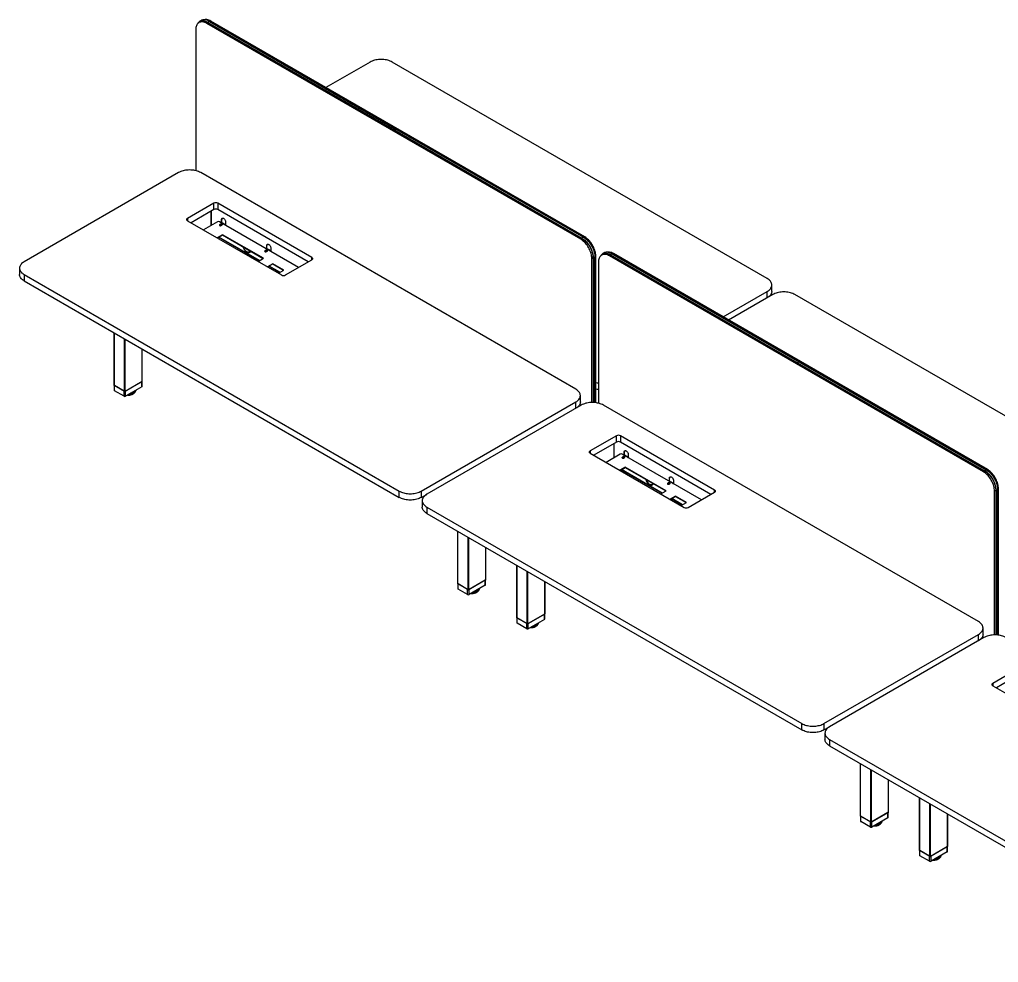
# Model space of a CAD drawing. Header units: millimetres. Extents: x -429 to 14753, y -632 to 5751.
# Drawn here: x 8471 to 11608, y 425 to 3446 of the extents above; entities that cross this region are included whole.
import ezdxf

# ---------------------------------------------------------------- set-up
doc = ezdxf.new("R2010")
doc.units = ezdxf.units.MM
doc.header["$LTSCALE"] = 100

msp = doc.modelspace()

# ---------------------------------------------------------------- linework, layer by layer
at = {"color": 7, "linetype": 'Continuous', "lineweight": -3}
for p, q in [((9050.79, 3439.01), (9045.84, 3436.15)), ((9070.84, 3433.68), (9074.81, 3435.97)), ((10269.39, 2741.77), (9070.84, 3433.68)), ((9074.38, 3436.54), (9673.65, 3090.58)), ((9074.38, 3436.54), (9074.38, 3436.29)), ((9074.38, 3436.29), (9673.65, 3090.34)), ((9074.42, 3436.2), (9673.69, 3090.25)), ((9074.54, 3436.98), (9673.82, 3091.03)), ((9079.87, 3440.05), (9679.14, 3094.1)), ((9679.2, 3094.08), (9079.93, 3440.03)), ((9080.89, 3439.48), (9083.57, 3441.03)), ((10282.12, 2749.12), (9083.57, 3441.03)), ((9035.49, 3413.26), (9035.49, 2961.57)), ((9594.45, 3309.71), (9452.75, 3227.91)), ((10867.25, 2615.77), (9665.16, 3309.71)), ((9673.65, 3090.58), (10272.92, 2744.63)), ((9673.65, 3090.58), (9673.65, 3090.34)), ((9673.65, 3090.34), (10272.92, 2744.39)), ((9673.69, 3090.25), (10272.96, 2744.29)), ((9673.82, 3091.03), (10273.09, 2745.07)), ((9679.14, 3094.1), (10278.41, 2748.15)), ((10278.48, 2748.13), (9679.2, 3094.08)), ((8980.69, 2955.39), (8485.71, 2669.65)), ((10253.48, 2261.45), (9051.4, 2955.39)), ((9093.47, 2857.22), (9009.32, 2808.64)), ((9093.47, 2836.81), (9093.47, 2857.22)), ((9407.42, 2683.32), (9106.2, 2857.22)), ((9106.2, 2857.22), (9106.2, 2836.81)), ((9093.47, 2836.81), (9020.64, 2794.76)), ((9084.49, 2831.62), (9084.49, 2785.98)), ((9084.77, 2831.78), (9084.77, 2786.14)), ((9396.11, 2669.44), (9106.2, 2836.81)), ((9009.32, 2808.64), (9009.32, 2801.3)), ((9009.32, 2801.3), (9310.55, 2627.4)), ((9105.14, 2797.9), (9060.17, 2771.94)), ((9365.41, 2651.72), (9112.21, 2797.9)), ((9118.15, 2795.2), (9117.51, 2794.83)), ((9118.15, 2795.2), (9119.91, 2794.18)), ((9118.92, 2805.37), (9118.36, 2805.04)), ((9118.36, 2795.3), (9118.36, 2805.04)), ((9118.92, 2795.29), (9118.92, 2805.37)), ((9120.71, 2794.26), (9118.95, 2795.28)), ((9121.33, 2793.36), (9119.91, 2794.18)), ((9121.33, 2793.36), (9123.45, 2792.14)), ((9124.25, 2792.22), (9122.13, 2793.44)), ((9124.86, 2791.32), (9123.45, 2792.14)), ((9131.09, 2797.69), (9131.09, 2787.08)), ((9114.68, 2789.94), (9112.56, 2788.71)), ((9112.56, 2787.89), (9114.68, 2789.12)), ((9112.56, 2787.89), (9112.56, 2788.71)), ((9114.68, 2789.12), (9114.68, 2789.94)), ((9117.51, 2785.85), (9119.63, 2787.08)), ((9124.86, 2791.32), (9126.99, 2790.1)), ((9127.79, 2790.18), (9125.66, 2791.4)), ((9128.4, 2789.28), (9126.99, 2790.1)), ((9128.4, 2789.28), (9130.17, 2788.26)), ((9130.97, 2788.34), (9129.2, 2789.36)), ((9129.53, 2787.89), (9130.17, 2788.26)), ((9130.1, 2787.57), (9130.17, 2787.61)), ((9130.17, 2787.61), (9130.17, 2788.26)), ((9130.17, 2787.61), (9130.73, 2787.28)), ((9130.73, 2787.28), (9131.09, 2787.49)), ((9131.09, 2787.08), (9130.73, 2787.28)), ((9121.73, 2756.48), (9104.34, 2746.44)), ((9105.05, 2746.03), (9121.73, 2755.66)), ((9238.82, 2673.04), (9108.71, 2748.15)), ((9239.95, 2673.69), (9109.84, 2748.8)), ((9252.54, 2680.96), (9121.73, 2756.48)), ((9121.73, 2755.66), (9121.73, 2756.48)), ((9121.73, 2755.66), (9251.83, 2680.55)), ((10269.39, 2741.77), (10273.41, 2744.1)), ((10272.92, 2744.63), (10272.92, 2744.39)), ((10272.92, 2744.63), (10273.31, 2744.41)), ((10279.41, 2747.56), (10282.12, 2749.12)), ((9198.26, 2701.37), (9198.26, 2702.19)), ((9199.68, 2701.37), (9199.68, 2700.55)), ((9199.68, 2700.55), (9200.24, 2700.88)), ((9200.24, 2701.1), (9200.24, 2700.88)), ((9207.61, 2700.67), (9208.61, 2700.1)), ((9207.97, 2700.86), (9208.53, 2701.19)), ((9259.64, 2706.25), (9257.52, 2705.03)), ((9257.52, 2704.21), (9259.64, 2705.44)), ((9257.52, 2704.21), (9257.52, 2705.03)), ((9259.64, 2705.44), (9259.64, 2706.25)), ((9263.1, 2711.52), (9262.47, 2711.15)), ((9262.47, 2702.17), (9264.59, 2703.4)), ((9263.1, 2711.52), (9264.87, 2710.5)), ((9263.88, 2721.69), (9263.32, 2721.36)), ((9263.32, 2711.62), (9263.32, 2721.36)), ((9263.88, 2711.61), (9263.88, 2721.69)), ((9265.67, 2710.58), (9263.9, 2711.6)), ((9266.29, 2709.68), (9264.87, 2710.5)), ((9266.29, 2709.68), (9268.41, 2708.46)), ((9269.21, 2708.54), (9267.09, 2709.76)), ((9269.82, 2707.64), (9268.41, 2708.46)), ((9269.82, 2707.64), (9271.94, 2706.42)), ((9272.74, 2706.5), (9270.62, 2707.72)), ((9273.36, 2705.6), (9271.94, 2706.42)), ((9273.36, 2705.6), (9275.12, 2704.58)), ((9275.92, 2704.66), (9274.16, 2705.68)), ((9274.49, 2704.21), (9275.12, 2704.58)), ((9275.05, 2703.89), (9275.12, 2703.93)), ((9275.12, 2703.93), (9275.12, 2704.58)), ((9275.12, 2703.93), (9275.69, 2703.6)), ((9275.69, 2703.6), (9276.04, 2703.8)), ((9276.04, 2703.4), (9275.69, 2703.6)), ((9276.04, 2714.01), (9276.04, 2703.4)), ((9235.16, 2670.93), (9252.54, 2680.96)), ((9323.28, 2627.4), (9407.42, 2675.98)), ((9407.42, 2675.98), (9407.42, 2683.32)), ((10304.74, 2680.54), (10308.77, 2682.86)), ((10304.74, 2218.86), (10304.74, 2680.54)), ((10308.71, 2682.37), (10308.71, 2218.85)), ((10308.99, 2682.17), (10308.77, 2682.29)), ((10308.77, 2682.29), (10308.77, 2218.84)), ((10308.97, 2683.21), (10308.99, 2682.17)), ((10308.99, 2682.17), (10308.99, 2218.84)), ((10309.45, 2682.09), (10309.45, 2218.82)), ((10314.76, 2686.32), (10317.47, 2687.88)), ((10314.78, 2685.17), (10314.78, 2218.48)), ((10314.79, 2218.48), (10314.79, 2685.23)), ((10317.47, 2218.17), (10317.47, 2687.88)), ((10325.96, 2668.29), (10325.96, 2216.6)), ((10341.26, 2694.04), (10336.31, 2691.18)), ((10361.31, 2688.71), (10365.28, 2691)), ((11559.86, 1996.8), (10361.31, 2688.71)), ((10364.85, 2691.56), (10964.12, 2345.61)), ((10364.85, 2691.56), (10364.85, 2691.32)), ((10364.85, 2691.32), (10964.12, 2345.37)), ((10364.89, 2691.23), (10964.16, 2345.28)), ((10365.01, 2692.01), (10964.29, 2346.05)), ((10370.34, 2695.08), (10969.61, 2349.13)), ((10969.67, 2349.11), (10370.4, 2695.06)), ((10371.36, 2694.51), (10374.04, 2696.05)), ((11572.59, 2004.15), (10374.04, 2696.05)), ((8471.07, 2649.24), (8471.07, 2628.83)), ((9282.59, 2663.61), (9265.21, 2653.58)), ((9265.91, 2653.17), (9282.59, 2662.8)), ((9304.22, 2635.28), (9269.57, 2655.28)), ((9305.35, 2635.93), (9270.71, 2655.93)), ((9317.95, 2643.2), (9282.59, 2663.61)), ((9282.59, 2662.8), (9282.59, 2663.61)), ((9282.59, 2662.8), (9317.24, 2642.79)), ((9300.56, 2633.17), (9317.95, 2643.2)), ((8485.71, 2628.83), (9687.79, 1934.88)), ((8485.71, 2628.83), (8485.71, 2608.42)), ((8485.71, 2608.42), (9687.79, 1914.47)), ((10725.54, 2493.14), (10867.25, 2574.95)), ((10867.25, 2554.54), (10867.25, 2574.95)), ((10881.89, 2574.94), (10881.89, 2595.36)), ((10884.92, 2564.74), (10743.22, 2482.93)), ((12157.72, 1870.79), (10955.63, 2564.74)), ((8773.77, 2442.12), (8773.77, 2274.23)), ((8774.21, 2273.61), (8774.21, 2441.87)), ((8807.44, 2254.43), (8807.44, 2422.68)), ((8809.57, 2254.43), (8809.57, 2421.46)), ((8864.01, 2285.86), (8864.01, 2390.03)), ((8864.45, 2286.47), (8864.45, 2389.77)), ((10964.12, 2345.61), (11563.39, 1999.66)), ((10964.12, 2345.61), (10964.12, 2345.37)), ((10964.12, 2345.37), (11563.39, 1999.41)), ((10964.16, 2345.28), (11563.43, 1999.32)), ((10964.29, 2346.05), (11563.56, 2000.1)), ((10969.61, 2349.13), (11568.88, 2003.17)), ((11568.95, 2003.15), (10969.67, 2349.11)), ((8807.44, 2254.43), (8774.21, 2273.61)), ((8774.6, 2273.39), (8774.6, 2257.89)), ((8806.03, 2255.24), (8775.62, 2272.8)), ((8775.62, 2256.47), (8775.62, 2272.8)), ((8864.01, 2285.86), (8809.57, 2254.43)), ((8862.6, 2285.04), (8810.98, 2255.24)), ((8862.6, 2268.71), (8810.98, 2238.91)), ((8862.6, 2268.71), (8862.6, 2285.04)), ((8863.62, 2270.14), (8863.62, 2285.63)), ((8806.03, 2238.91), (8775.62, 2256.47)), ((8806.03, 2238.91), (8806.03, 2255.24)), ((8810.98, 2238.91), (8810.98, 2255.24)), ((10268.12, 2220.62), (10268.12, 2241.04)), ((9758.5, 1934.88), (10253.48, 2220.62)), ((10271.16, 2210.42), (9776.18, 1924.68)), ((10253.48, 2200.21), (10253.48, 2220.62)), ((11543.95, 1516.47), (10341.87, 2210.42)), ((10383.94, 2112.25), (10299.79, 2063.67)), ((10383.94, 2091.83), (10383.94, 2112.25)), ((10697.89, 1938.35), (10396.67, 2112.25)), ((10396.67, 2112.25), (10396.67, 2091.83)), ((10383.94, 2091.83), (10311.11, 2049.79)), ((10374.96, 2086.65), (10374.96, 2041)), ((10375.24, 2086.81), (10375.24, 2041.17)), ((10686.58, 1924.47), (10396.67, 2091.83)), ((10299.79, 2063.67), (10299.79, 2056.32)), ((10299.79, 2056.32), (10601.02, 1882.43)), ((10395.61, 2052.92), (10350.64, 2026.97)), ((10655.88, 1906.75), (10402.68, 2052.92)), ((10405.15, 2044.96), (10403.03, 2043.74)), ((10403.03, 2042.92), (10405.15, 2044.15)), ((10403.03, 2042.92), (10403.03, 2043.74)), ((10405.15, 2044.15), (10405.15, 2044.96)), ((10408.62, 2050.23), (10407.98, 2049.86)), ((10407.98, 2040.88), (10410.1, 2042.11)), ((10408.62, 2050.23), (10410.38, 2049.21)), ((10409.39, 2060.4), (10408.83, 2060.07)), ((10408.83, 2050.33), (10408.83, 2060.07)), ((10409.39, 2050.32), (10409.39, 2060.4)), ((10411.18, 2049.29), (10409.42, 2050.31)), ((10411.8, 2048.39), (10410.38, 2049.21)), ((10411.8, 2048.39), (10413.92, 2047.17)), ((10414.72, 2047.25), (10412.6, 2048.47)), ((10415.33, 2046.35), (10413.92, 2047.17)), ((10415.33, 2046.35), (10417.46, 2045.13)), ((10418.26, 2045.21), (10416.13, 2046.43)), ((10418.87, 2044.31), (10417.46, 2045.13)), ((10418.87, 2044.31), (10420.64, 2043.29)), ((10421.44, 2043.37), (10419.67, 2044.39)), ((10420, 2042.92), (10420.64, 2043.29)), ((10420.57, 2042.6), (10420.64, 2042.64)), ((10420.64, 2042.64), (10420.64, 2043.29)), ((10420.64, 2042.64), (10421.2, 2042.31)), ((10421.2, 2042.31), (10421.56, 2042.51)), ((10421.56, 2042.11), (10421.2, 2042.31)), ((10421.56, 2052.72), (10421.56, 2042.11)), ((10412.2, 2011.51), (10394.81, 2001.47)), ((10395.52, 2001.06), (10412.2, 2010.69)), ((10543.01, 1935.99), (10412.2, 2011.51)), ((10412.2, 2010.69), (10412.2, 2011.51)), ((10412.2, 2010.69), (10542.3, 1935.58)), ((10529.28, 1928.07), (10399.18, 2003.18)), ((10530.42, 1928.72), (10400.31, 2003.83)), ((10554.35, 1976.71), (10553.79, 1976.39)), ((10553.79, 1966.65), (10553.79, 1976.39)), ((10554.35, 1966.64), (10554.35, 1976.71)), ((11559.86, 1996.8), (11563.88, 1999.13)), ((11563.39, 1999.66), (11563.39, 1999.41)), ((11563.39, 1999.66), (11563.78, 1999.43)), ((11569.88, 2002.59), (11572.59, 2004.15)), ((10488.73, 1956.4), (10488.73, 1957.21)), ((10490.15, 1956.4), (10490.15, 1955.58)), ((10490.15, 1955.58), (10490.71, 1955.91)), ((10490.71, 1956.12), (10490.71, 1955.91)), ((10498.08, 1955.7), (10499.08, 1955.13)), ((10498.44, 1955.89), (10499, 1956.22)), ((10550.11, 1961.28), (10547.99, 1960.06)), ((10547.99, 1959.24), (10550.11, 1960.47)), ((10547.99, 1959.24), (10547.99, 1960.06)), ((10550.11, 1960.47), (10550.11, 1961.28)), ((10553.57, 1966.55), (10552.94, 1966.18)), ((10552.94, 1957.2), (10555.06, 1958.42)), ((10553.57, 1966.55), (10555.34, 1965.53)), ((10556.14, 1965.61), (10554.37, 1966.63)), ((10556.76, 1964.71), (10555.34, 1965.53)), ((10556.76, 1964.71), (10558.88, 1963.49)), ((10559.68, 1963.57), (10557.56, 1964.79)), ((10560.29, 1962.67), (10558.88, 1963.49)), ((10560.29, 1962.67), (10562.41, 1961.44)), ((10563.21, 1961.52), (10561.09, 1962.75)), ((10563.83, 1960.63), (10562.41, 1961.44)), ((10563.83, 1960.63), (10565.59, 1959.61)), ((10566.39, 1959.69), (10564.63, 1960.71)), ((10564.96, 1959.24), (10565.59, 1959.61)), ((10565.52, 1958.91), (10565.59, 1958.95)), ((10565.59, 1958.95), (10565.59, 1959.61)), ((10565.59, 1958.95), (10566.16, 1958.63)), ((10566.16, 1958.63), (10566.51, 1958.83)), ((10566.51, 1958.42), (10566.16, 1958.63)), ((10566.51, 1969.04), (10566.51, 1958.42)), ((9687.79, 1914.47), (9687.79, 1934.88)), ((9758.5, 1934.88), (9758.5, 1914.47)), ((9758.5, 1914.47), (9775.73, 1924.42)), ((10525.63, 1925.95), (10543.01, 1935.99)), ((10573.06, 1918.64), (10555.68, 1908.6)), ((10556.38, 1908.2), (10573.06, 1917.82)), ((10608.42, 1898.23), (10573.06, 1918.64)), ((10573.06, 1917.82), (10573.06, 1918.64)), ((10573.06, 1917.82), (10607.71, 1897.82)), ((10613.75, 1882.43), (10697.89, 1931)), ((10697.89, 1931), (10697.89, 1938.35)), ((11595.21, 1935.56), (11599.24, 1937.89)), ((11595.21, 1473.88), (11595.21, 1935.56)), ((11599.18, 1937.4), (11599.18, 1473.87)), ((11599.46, 1937.2), (11599.24, 1937.32)), ((11599.24, 1937.32), (11599.24, 1473.87)), ((11599.44, 1938.24), (11599.46, 1937.2)), ((11599.46, 1937.2), (11599.46, 1473.87)), ((11599.92, 1937.12), (11599.92, 1473.85)), ((11605.23, 1941.35), (11607.94, 1942.91)), ((11605.25, 1940.19), (11605.25, 1473.5)), ((11605.26, 1473.5), (11605.26, 1940.26)), ((11607.94, 1473.2), (11607.94, 1942.91)), ((9761.54, 1904.27), (9761.54, 1883.85)), ((9776.18, 1883.86), (10978.26, 1189.91)), ((9776.18, 1883.86), (9776.18, 1863.44)), ((10594.69, 1890.31), (10560.04, 1910.31)), ((10595.82, 1890.96), (10561.18, 1910.96)), ((10591.03, 1888.19), (10608.42, 1898.23)), ((9776.18, 1863.44), (10978.26, 1169.5)), ((9874.74, 1806.55), (9874.74, 1638.65)), ((9875.18, 1638.04), (9875.18, 1806.29)), ((9908.41, 1618.85), (9908.41, 1787.11)), ((9910.53, 1618.85), (9910.53, 1785.88)), ((9964.98, 1650.29), (9964.98, 1754.45)), ((9965.42, 1650.9), (9965.42, 1754.2)), ((10064.24, 1697.15), (10064.24, 1529.25)), ((10064.68, 1528.64), (10064.68, 1696.9)), ((10097.91, 1509.46), (10097.91, 1677.71)), ((10100.04, 1509.46), (10100.04, 1676.49)), ((9908.41, 1618.85), (9875.18, 1638.04)), ((9875.56, 1637.81), (9875.56, 1622.32)), ((9907, 1619.67), (9876.59, 1637.22)), ((9876.59, 1620.89), (9876.59, 1637.22)), ((9964.98, 1650.29), (9910.53, 1618.85)), ((9963.56, 1649.47), (9911.94, 1619.67)), ((9963.56, 1633.14), (9911.94, 1603.34)), ((9963.56, 1633.14), (9963.56, 1649.47)), ((9964.59, 1634.57), (9964.59, 1650.06)), ((10154.48, 1540.89), (10154.48, 1645.05)), ((10154.92, 1541.5), (10154.92, 1644.8)), ((9907, 1603.34), (9876.59, 1620.89)), ((9907, 1603.34), (9907, 1619.67)), ((9911.94, 1603.34), (9911.94, 1619.67)), ((10154.48, 1540.89), (10100.04, 1509.46)), ((10153.07, 1540.07), (10101.45, 1510.27)), ((10153.07, 1523.74), (10153.07, 1540.07)), ((10154.09, 1525.17), (10154.09, 1540.66)), ((10097.91, 1509.46), (10064.68, 1528.64)), ((10065.07, 1528.42), (10065.07, 1512.92)), ((10096.5, 1510.27), (10066.09, 1527.82)), ((10066.09, 1511.49), (10066.09, 1527.82)), ((10096.5, 1493.94), (10066.09, 1511.49)), ((10096.5, 1493.94), (10096.5, 1510.27)), ((10153.07, 1523.74), (10101.45, 1493.94)), ((10101.45, 1493.94), (10101.45, 1510.27)), ((11048.97, 1189.91), (11543.95, 1475.65)), ((11543.95, 1455.24), (11543.95, 1475.65)), ((11558.59, 1475.65), (11558.59, 1496.06)), ((11561.63, 1465.45), (11066.65, 1179.7)), ((11674.41, 1367.27), (11590.26, 1318.7)), ((11590.26, 1318.7), (11590.26, 1311.35)), ((11674.41, 1346.86), (11601.58, 1304.82)), ((11590.26, 1311.35), (11891.49, 1137.46)), ((10978.26, 1169.5), (10978.26, 1189.91)), ((11048.97, 1189.91), (11048.97, 1169.5)), ((11048.97, 1169.5), (11066.2, 1179.44)), ((11052.01, 1159.29), (11052.01, 1138.88)), ((11066.65, 1138.88), (12268.73, 444.94)), ((11066.65, 1138.88), (11066.65, 1118.47)), ((11066.65, 1118.47), (12268.73, 424.52)), ((11165.21, 1061.58), (11165.21, 893.68)), ((11165.65, 893.07), (11165.65, 1061.32)), ((11198.88, 873.88), (11198.88, 1042.14)), ((11201, 873.88), (11201, 1040.91)), ((11255.45, 905.31), (11255.45, 1009.48)), ((11255.89, 905.93), (11255.89, 1009.23)), ((11354.71, 952.18), (11354.71, 784.28)), ((11355.15, 783.67), (11355.15, 951.92)), ((11388.38, 764.48), (11388.38, 932.74)), ((11390.51, 764.48), (11390.51, 931.51)), ((11198.88, 873.88), (11165.65, 893.07)), ((11166.03, 892.84), (11166.03, 877.35)), ((11197.47, 874.7), (11167.06, 892.25)), ((11167.06, 875.92), (11167.06, 892.25)), ((11255.45, 905.31), (11201, 873.88)), ((11254.03, 904.5), (11202.41, 874.7)), ((11254.03, 888.17), (11202.41, 858.37)), ((11254.03, 888.17), (11254.03, 904.5)), ((11255.06, 889.59), (11255.06, 905.09)), ((11444.95, 795.91), (11444.95, 900.08)), ((11445.39, 796.53), (11445.39, 899.83)), ((11197.47, 858.37), (11167.06, 875.92)), ((11197.47, 858.37), (11197.47, 874.7)), ((11202.41, 858.37), (11202.41, 874.7)), ((11444.95, 795.91), (11390.51, 764.48)), ((11443.54, 795.1), (11391.92, 765.3)), ((11443.54, 778.77), (11443.54, 795.1)), ((11444.56, 780.2), (11444.56, 795.69)), ((11388.38, 764.48), (11355.15, 783.67)), ((11355.54, 783.44), (11355.54, 767.95)), ((11386.97, 765.3), (11356.56, 782.85)), ((11356.56, 766.52), (11356.56, 782.85)), ((11386.97, 748.97), (11356.56, 766.52)), ((11386.97, 748.97), (11386.97, 765.3)), ((11443.54, 778.77), (11391.92, 748.97)), ((11391.92, 748.97), (11391.92, 765.3))]:
    msp.add_line(p, q, dxfattribs=at)
at = {"color": 7, "linetype": 'Continuous', "lineweight": -3, "flags": 128}
for points in [[(9070.84, 3433.68), (9067.76, 3435.3), (9064.7, 3436.6), (9061.69, 3437.57), (9058.75, 3438.2), (9055.9, 3438.48), (9053.16, 3438.41), (9050.56, 3438), (9048.12, 3437.25), (9045.84, 3436.15), (9043.76, 3434.73), (9041.88, 3432.99), (9040.22, 3430.94), (9038.8, 3428.6), (9037.62, 3426), (9036.69, 3423.13), (9036.02, 3420.04), (9035.62, 3416.74), (9035.49, 3413.26)], [(9044.1, 3435), (9044.84, 3435.83), (9046.75, 3437.61), (9048.88, 3439.06), (9051.2, 3440.18), (9053.69, 3440.95), (9056.35, 3441.37), (9059.14, 3441.43), (9062.04, 3441.15), (9065.04, 3440.51), (9068.11, 3439.52), (9071.23, 3438.19), (9074.38, 3436.54)], [(9045.13, 3435.72), (9046.91, 3437.36), (9049.03, 3438.8), (9051.33, 3439.91), (9053.81, 3440.68), (9056.45, 3441.09), (9059.23, 3441.16), (9062.12, 3440.87), (9065.1, 3440.24), (9068.15, 3439.26), (9071.25, 3437.94), (9074.38, 3436.29)], [(9047.51, 3437.12), (9049.12, 3438.58), (9049.36, 3438.76)], [(9048.81, 3437.87), (9049.51, 3438.45), (9051.31, 3439.71)], [(9050.79, 3439.01), (9053.07, 3440.1), (9055.51, 3440.86)], [(9050.82, 3440.51), (9052.21, 3441.02), (9054.66, 3441.62), (9057.24, 3441.91), (9059.94, 3441.88), (9062.74, 3441.52), (9065.62, 3440.85), (9068.56, 3439.86), (9071.54, 3438.57), (9074.54, 3436.98)], [(9083.57, 3441.03), (9080.49, 3442.65), (9077.43, 3443.95), (9074.42, 3444.92), (9071.48, 3445.55), (9068.63, 3445.83), (9065.89, 3445.76), (9063.29, 3445.35), (9062.39, 3445.12)], [(9079.93, 3440.03), (9079.9, 3440.04), (9079.87, 3440.05)], [(9665.16, 3309.71), (9661.95, 3311.41), (9658.49, 3312.95), (9654.81, 3314.3), (9650.94, 3315.46), (9646.91, 3316.43), (9642.75, 3317.18), (9638.49, 3317.73), (9634.17, 3318.06), (9629.81, 3318.17), (9625.45, 3318.06), (9621.13, 3317.73), (9616.87, 3317.18), (9612.71, 3316.43), (9608.68, 3315.46), (9604.81, 3314.3), (9601.13, 3312.95), (9597.67, 3311.41), (9594.45, 3309.71)], [(9679.2, 3094.08), (9679.18, 3094.09), (9679.14, 3094.1)], [(9051.4, 2955.39), (9048.18, 2957.09), (9044.72, 2958.63), (9041.04, 2959.98), (9037.17, 2961.14), (9033.14, 2962.11), (9028.98, 2962.86), (9024.72, 2963.41), (9020.4, 2963.74), (9016.04, 2963.85), (9011.68, 2963.74), (9007.36, 2963.41), (9003.1, 2962.86), (8998.94, 2962.11), (8994.91, 2961.14), (8991.04, 2959.98), (8987.36, 2958.63), (8983.9, 2957.09), (8980.69, 2955.39)], [(9009.32, 2801.3), (9008.2, 2802.08), (9007.37, 2802.98), (9006.86, 2803.96), (9006.69, 2804.97), (9006.86, 2805.98), (9007.37, 2806.96), (9008.2, 2807.86), (9009.32, 2808.64)], [(9118.36, 2805.04), (9118.5, 2806.49), (9118.91, 2807.71), (9119.57, 2808.66), (9120.46, 2809.29), (9121.54, 2809.57), (9122.76, 2809.49), (9124.06, 2809.06), (9125.39, 2808.29), (9126.69, 2807.22), (9127.9, 2805.89), (9128.98, 2804.37), (9129.87, 2802.71), (9130.54, 2801), (9130.95, 2799.3), (9131.09, 2797.69)], [(9112.56, 2788.71), (9111.86, 2788.14), (9111.55, 2787.46), (9111.65, 2786.76), (9112.17, 2786.12), (9113.03, 2785.63), (9114.13, 2785.33), (9115.34, 2785.27), (9116.51, 2785.45), (9117.51, 2785.85)], [(9111.61, 2786.87), (9111.86, 2787.32), (9112.56, 2787.89)], [(9119.63, 2787.08), (9120.33, 2787.65), (9120.64, 2788.33), (9120.54, 2789.03), (9120.02, 2789.67), (9119.16, 2790.16), (9118.06, 2790.46), (9116.85, 2790.52), (9115.68, 2790.34), (9114.68, 2789.94)], [(9114.68, 2789.12), (9115.68, 2789.52), (9116.85, 2789.7), (9118.06, 2789.64), (9119.16, 2789.35), (9120.02, 2788.85), (9120.54, 2788.21), (9120.58, 2788.1)], [(9119.49, 2789.04), (9118.45, 2789.49), (9117.73, 2789.68)], [(9120.58, 2788.07), (9120.28, 2788.44), (9119.49, 2789.04)], [(9120.36, 2787.7), (9120.28, 2787.78), (9119.49, 2788.38)], [(10304.74, 2680.54), (10304.61, 2684.17), (10304.21, 2687.94), (10303.54, 2691.8), (10302.61, 2695.73), (10301.43, 2699.7), (10300.01, 2703.68), (10298.35, 2707.65), (10296.47, 2711.55), (10294.39, 2715.38), (10292.11, 2719.1), (10289.67, 2722.68), (10287.07, 2726.1), (10284.33, 2729.32), (10281.48, 2732.33), (10278.54, 2735.1), (10275.53, 2737.61), (10272.47, 2739.84), (10269.39, 2741.77)], [(10272.92, 2744.39), (10276.05, 2742.42), (10279.15, 2740.16), (10282.2, 2737.62), (10285.18, 2734.81), (10288.07, 2731.76), (10290.85, 2728.49), (10293.49, 2725.03), (10295.97, 2721.4), (10298.27, 2717.63), (10300.39, 2713.74), (10302.29, 2709.78), (10303.97, 2705.76), (10305.41, 2701.73), (10306.61, 2697.7), (10307.55, 2693.71), (10308.23, 2689.79), (10308.64, 2685.98), (10308.77, 2682.29)], [(10273.09, 2745.07), (10276.09, 2743.2), (10279.07, 2741.05), (10282.02, 2738.64), (10284.9, 2735.98), (10287.7, 2733.11), (10290.4, 2730.02), (10292.98, 2726.76), (10295.42, 2723.33), (10297.72, 2719.76), (10299.84, 2716.08), (10301.78, 2712.31), (10303.53, 2708.48), (10305.07, 2704.61), (10306.39, 2700.73), (10307.48, 2696.86), (10308.34, 2693.04), (10308.96, 2689.29), (10309.33, 2685.63), (10309.45, 2682.09)], [(10273.31, 2744.41), (10276.07, 2742.66), (10279.19, 2740.38), (10282.26, 2737.82), (10285.26, 2735), (10288.16, 2731.93), (10290.95, 2728.64), (10293.61, 2725.16), (10296.1, 2721.51), (10298.42, 2717.71), (10300.55, 2713.81), (10302.46, 2709.82), (10304.15, 2705.78), (10305.61, 2701.72), (10306.81, 2697.67), (10307.76, 2693.66), (10308.44, 2689.72), (10308.85, 2685.88), (10308.97, 2683.21)], [(10278.41, 2748.15), (10281.42, 2746.27), (10284.4, 2744.12), (10287.34, 2741.71), (10290.22, 2739.06), (10293.02, 2736.18), (10295.72, 2733.1), (10298.3, 2729.83), (10300.75, 2726.4), (10303.04, 2722.83), (10305.17, 2719.15), (10307.11, 2715.38), (10308.85, 2711.55), (10310.39, 2707.68), (10311.71, 2703.8), (10312.81, 2699.94), (10313.66, 2696.12), (10314.28, 2692.36), (10314.65, 2688.7), (10314.78, 2685.17)], [(10278.48, 2748.13), (10278.45, 2748.14), (10278.41, 2748.15)], [(10317.47, 2687.88), (10317.34, 2691.52), (10316.93, 2695.28), (10316.27, 2699.15), (10315.34, 2703.08), (10314.16, 2707.05), (10312.73, 2711.03), (10311.08, 2714.99), (10309.2, 2718.9), (10307.12, 2722.73), (10304.84, 2726.45), (10302.39, 2730.03), (10299.79, 2733.45), (10297.06, 2736.67), (10294.21, 2739.68), (10291.27, 2742.45), (10288.25, 2744.96), (10285.2, 2747.19), (10282.12, 2749.12)], [(9195.4, 2704.41), (9196.88, 2703.11), (9198.26, 2702.07)], [(9210.81, 2704.23), (9210.18, 2703.02), (9209.18, 2701.79), (9207.97, 2700.87), (9206.56, 2700.28), (9205, 2700.03), (9203.3, 2700.13), (9201.52, 2700.58), (9199.68, 2701.37)], [(9199.68, 2700.55), (9201.63, 2699.71), (9203.52, 2699.23), (9205.32, 2699.12), (9206.98, 2699.37), (9208.47, 2700), (9209.75, 2700.98), (9210.81, 2702.29), (9211.57, 2703.8)], [(9257.52, 2705.03), (9256.82, 2704.45), (9256.51, 2703.78), (9256.61, 2703.08), (9257.13, 2702.44), (9257.99, 2701.95), (9259.09, 2701.65), (9260.3, 2701.59), (9261.47, 2701.77), (9262.47, 2702.17)], [(9256.56, 2703.19), (9256.82, 2703.64), (9257.52, 2704.21)], [(9264.59, 2703.4), (9265.29, 2703.97), (9265.6, 2704.65), (9265.49, 2705.35), (9264.98, 2705.98), (9264.12, 2706.48), (9263.02, 2706.78), (9261.81, 2706.84), (9260.63, 2706.66), (9259.64, 2706.25)], [(9259.64, 2705.44), (9260.63, 2705.84), (9261.81, 2706.02), (9263.02, 2705.96), (9264.12, 2705.66), (9264.98, 2705.17), (9265.49, 2704.53), (9265.54, 2704.42)], [(9264.45, 2705.36), (9263.41, 2705.81), (9262.69, 2706)], [(9263.32, 2721.36), (9263.46, 2722.81), (9263.87, 2724.03), (9264.53, 2724.98), (9265.42, 2725.6), (9266.5, 2725.89), (9267.71, 2725.81), (9269.01, 2725.38), (9270.35, 2724.61), (9271.65, 2723.54), (9272.86, 2722.21), (9273.94, 2720.69), (9274.83, 2719.03), (9275.49, 2717.32), (9275.9, 2715.62), (9276.04, 2714.01)], [(9265.53, 2704.39), (9265.24, 2704.75), (9264.45, 2705.36)], [(9265.32, 2704.01), (9265.24, 2704.1), (9264.45, 2704.7)], [(10374.04, 2696.05), (10370.96, 2697.68), (10367.9, 2698.98), (10364.89, 2699.95), (10361.95, 2700.57), (10359.1, 2700.86), (10356.36, 2700.79), (10353.76, 2700.38), (10352.86, 2700.14)], [(8485.71, 2669.65), (8482.76, 2667.79), (8480.11, 2665.8), (8477.76, 2663.67), (8475.75, 2661.44), (8474.08, 2659.11), (8472.77, 2656.71), (8471.83, 2654.25), (8471.26, 2651.75), (8471.07, 2649.24), (8471.26, 2646.72), (8471.83, 2644.23), (8472.77, 2641.77), (8474.08, 2639.37), (8475.75, 2637.04), (8477.76, 2634.81), (8480.11, 2632.68), (8482.76, 2630.69), (8485.71, 2628.83)], [(9407.42, 2683.32), (9408.54, 2682.54), (9409.38, 2681.64), (9409.89, 2680.66), (9410.06, 2679.65), (9409.89, 2678.64), (9409.38, 2677.66), (9408.54, 2676.76), (9407.42, 2675.98)], [(10314.79, 2685.23), (10314.79, 2685.2), (10314.78, 2685.17)], [(10361.31, 2688.71), (10358.23, 2690.33), (10355.17, 2691.63), (10352.16, 2692.6), (10349.22, 2693.23), (10346.37, 2693.51), (10343.63, 2693.44), (10341.03, 2693.03), (10338.59, 2692.27), (10336.31, 2691.18), (10334.23, 2689.76), (10332.35, 2688.02), (10330.69, 2685.97), (10329.27, 2683.63), (10328.09, 2681.02), (10327.16, 2678.16), (10326.49, 2675.07), (10326.09, 2671.77), (10325.96, 2668.29)], [(10334.57, 2690.03), (10335.31, 2690.86), (10337.22, 2692.64), (10339.35, 2694.09), (10341.67, 2695.2), (10344.16, 2695.97), (10346.82, 2696.39), (10349.61, 2696.46), (10352.51, 2696.17), (10355.51, 2695.53), (10358.58, 2694.55), (10361.7, 2693.22), (10364.85, 2691.56)], [(10335.6, 2690.75), (10337.38, 2692.39), (10339.5, 2693.83), (10341.8, 2694.94), (10344.28, 2695.7), (10346.92, 2696.12), (10349.7, 2696.19), (10352.59, 2695.9), (10355.57, 2695.27), (10358.62, 2694.28), (10361.72, 2692.97), (10364.85, 2691.32)], [(10337.98, 2692.15), (10339.59, 2693.6), (10339.83, 2693.79)], [(10339.28, 2692.9), (10339.98, 2693.48), (10341.78, 2694.74)], [(10341.26, 2694.04), (10343.54, 2695.13), (10345.98, 2695.89)], [(10341.29, 2695.54), (10342.68, 2696.05), (10345.13, 2696.65), (10347.71, 2696.94), (10350.41, 2696.9), (10353.21, 2696.55), (10356.09, 2695.88), (10359.03, 2694.89), (10362.01, 2693.6), (10365.01, 2692.01)], [(10370.4, 2695.06), (10370.37, 2695.07), (10370.34, 2695.08)], [(8485.71, 2608.42), (8482.76, 2610.27), (8480.11, 2612.27), (8477.76, 2614.39), (8475.75, 2616.63), (8474.08, 2618.95), (8472.77, 2621.36), (8471.83, 2623.81), (8471.26, 2626.31), (8471.07, 2628.83)], [(10867.25, 2574.95), (10870.19, 2576.8), (10872.85, 2578.8), (10875.19, 2580.92), (10877.21, 2583.16), (10878.88, 2585.48), (10880.19, 2587.89), (10881.13, 2590.34), (10881.7, 2592.84), (10881.89, 2595.36), (10881.7, 2597.87), (10881.13, 2600.37), (10880.19, 2602.83), (10878.88, 2605.23), (10877.21, 2607.55), (10875.19, 2609.79), (10872.85, 2611.91), (10870.19, 2613.91), (10867.25, 2615.77)], [(10881.89, 2574.94), (10881.7, 2572.43), (10881.13, 2569.93), (10880.19, 2567.47), (10878.88, 2565.07), (10877.21, 2562.74), (10875.19, 2560.51), (10872.85, 2558.39), (10870.19, 2556.39), (10867.69, 2554.79)], [(10955.63, 2564.74), (10952.42, 2566.44), (10948.96, 2567.98), (10945.28, 2569.33), (10941.41, 2570.49), (10937.38, 2571.45), (10933.22, 2572.21), (10928.96, 2572.76), (10924.64, 2573.09), (10920.28, 2573.2), (10915.92, 2573.09), (10911.6, 2572.76), (10907.34, 2572.21), (10903.18, 2571.45), (10899.15, 2570.49), (10895.28, 2569.33), (10891.6, 2567.98), (10888.14, 2566.44), (10884.92, 2564.74)], [(10969.67, 2349.11), (10969.65, 2349.12), (10969.61, 2349.13)], [(10253.48, 2220.62), (10256.42, 2222.48), (10259.08, 2224.48), (10261.42, 2226.6), (10263.44, 2228.84), (10265.11, 2231.16), (10266.42, 2233.56), (10267.36, 2236.02), (10267.93, 2238.52), (10268.12, 2241.04), (10267.93, 2243.55), (10267.36, 2246.05), (10266.42, 2248.51), (10265.11, 2250.91), (10263.44, 2253.23), (10261.42, 2255.47), (10259.08, 2257.59), (10256.42, 2259.59), (10253.48, 2261.45)], [(8843.48, 2257.68), (8843.21, 2256.57), (8842.5, 2254.91), (8841.45, 2253.31), (8840.08, 2251.8), (8838.4, 2250.4), (8836.44, 2249.12), (8834.22, 2247.98), (8831.79, 2247.01), (8829.17, 2246.22), (8826.4, 2245.62), (8823.53, 2245.21), (8821.61, 2245.05)], [(8842.29, 2256.99), (8841.45, 2255.76), (8840.08, 2254.25), (8838.4, 2252.85), (8836.44, 2251.57), (8834.22, 2250.43), (8831.79, 2249.46), (8829.17, 2248.67), (8827.04, 2248.19)], [(10268.12, 2220.62), (10267.93, 2218.11), (10267.36, 2215.61), (10266.42, 2213.15), (10265.11, 2210.75), (10263.44, 2208.42), (10261.42, 2206.19), (10259.08, 2204.07), (10256.42, 2202.07), (10253.93, 2200.47)], [(10341.87, 2210.42), (10338.65, 2212.12), (10335.19, 2213.65), (10331.51, 2215.01), (10327.64, 2216.17), (10323.61, 2217.13), (10319.45, 2217.89), (10315.19, 2218.44), (10310.87, 2218.76), (10306.51, 2218.87), (10302.15, 2218.76), (10297.83, 2218.44), (10293.57, 2217.89), (10289.41, 2217.13), (10285.38, 2216.17), (10281.51, 2215.01), (10277.83, 2213.65), (10274.37, 2212.12), (10271.16, 2210.42)], [(10299.79, 2056.32), (10298.67, 2057.11), (10297.84, 2058.01), (10297.33, 2058.98), (10297.16, 2060), (10297.33, 2061.01), (10297.84, 2061.98), (10298.67, 2062.88), (10299.79, 2063.67)], [(10403.03, 2043.74), (10402.33, 2043.16), (10402.02, 2042.49), (10402.12, 2041.79), (10402.64, 2041.15), (10403.5, 2040.66), (10404.6, 2040.36), (10405.81, 2040.3), (10406.98, 2040.48), (10407.98, 2040.88)], [(10402.08, 2041.9), (10402.33, 2042.35), (10403.03, 2042.92)], [(10410.1, 2042.11), (10410.8, 2042.68), (10411.11, 2043.36), (10411.01, 2044.06), (10410.49, 2044.69), (10409.63, 2045.19), (10408.53, 2045.49), (10407.32, 2045.55), (10406.15, 2045.37), (10405.15, 2044.96)], [(10405.15, 2044.15), (10406.15, 2044.55), (10407.32, 2044.73), (10408.53, 2044.67), (10409.63, 2044.37), (10410.49, 2043.88), (10411.01, 2043.24), (10411.05, 2043.13)], [(10409.96, 2044.07), (10408.92, 2044.52), (10408.2, 2044.71)], [(10408.83, 2060.07), (10408.97, 2061.52), (10409.38, 2062.74), (10410.04, 2063.69), (10410.93, 2064.31), (10412.01, 2064.6), (10413.23, 2064.52), (10414.53, 2064.09), (10415.86, 2063.32), (10417.16, 2062.25), (10418.37, 2060.92), (10419.45, 2059.4), (10420.34, 2057.74), (10421.01, 2056.03), (10421.42, 2054.33), (10421.56, 2052.72)], [(10411.05, 2043.1), (10410.75, 2043.46), (10409.96, 2044.07)], [(10410.83, 2042.72), (10410.75, 2042.81), (10409.96, 2043.41)], [(10553.79, 1976.39), (10553.92, 1977.83), (10554.34, 1979.06), (10555, 1980), (10555.89, 1980.63), (10556.97, 1980.91), (10558.18, 1980.84), (10559.48, 1980.41), (10560.81, 1979.64), (10562.12, 1978.57), (10563.33, 1977.24), (10564.41, 1975.72), (10565.3, 1974.06), (10565.96, 1972.35), (10566.37, 1970.65), (10566.51, 1969.04)], [(11595.21, 1935.56), (11595.08, 1939.2), (11594.68, 1942.96), (11594.01, 1946.83), (11593.08, 1950.76), (11591.9, 1954.73), (11590.48, 1958.71), (11588.82, 1962.67), (11586.94, 1966.58), (11584.86, 1970.41), (11582.58, 1974.13), (11580.14, 1977.71), (11577.54, 1981.13), (11574.8, 1984.35), (11571.95, 1987.36), (11569.01, 1990.13), (11566, 1992.64), (11562.94, 1994.87), (11559.86, 1996.8)], [(11563.39, 1999.41), (11566.52, 1997.45), (11569.62, 1995.19), (11572.67, 1992.65), (11575.65, 1989.84), (11578.54, 1986.79), (11581.32, 1983.52), (11583.96, 1980.06), (11586.44, 1976.43), (11588.74, 1972.65), (11590.86, 1968.77), (11592.76, 1964.81), (11594.44, 1960.79), (11595.88, 1956.75), (11597.08, 1952.73), (11598.02, 1948.74), (11598.7, 1944.82), (11599.11, 1941.01), (11599.24, 1937.32)], [(11563.56, 2000.1), (11566.56, 1998.22), (11569.54, 1996.07), (11572.49, 1993.66), (11575.37, 1991.01), (11578.17, 1988.13), (11580.87, 1985.05), (11583.45, 1981.78), (11585.89, 1978.35), (11588.19, 1974.79), (11590.31, 1971.11), (11592.25, 1967.34), (11594, 1963.5), (11595.54, 1959.64), (11596.86, 1955.76), (11597.95, 1951.89), (11598.81, 1948.07), (11599.43, 1944.32), (11599.8, 1940.66), (11599.92, 1937.12)], [(11563.78, 1999.43), (11566.54, 1997.69), (11569.66, 1995.41), (11572.73, 1992.85), (11575.73, 1990.03), (11578.63, 1986.96), (11581.42, 1983.67), (11584.08, 1980.19), (11586.57, 1976.53), (11588.89, 1972.74), (11591.02, 1968.84), (11592.93, 1964.85), (11594.62, 1960.81), (11596.08, 1956.75), (11597.28, 1952.7), (11598.23, 1948.68), (11598.91, 1944.74), (11599.32, 1940.91), (11599.44, 1938.24)], [(11568.88, 2003.17), (11571.89, 2001.3), (11574.87, 1999.15), (11577.81, 1996.74), (11580.69, 1994.08), (11583.49, 1991.21), (11586.19, 1988.12), (11588.77, 1984.86), (11591.22, 1981.43), (11593.51, 1977.86), (11595.64, 1974.18), (11597.58, 1970.41), (11599.32, 1966.58), (11600.86, 1962.71), (11602.18, 1958.83), (11603.28, 1954.96), (11604.13, 1951.14), (11604.75, 1947.39), (11605.12, 1943.73), (11605.25, 1940.19)], [(11568.95, 2003.15), (11568.92, 2003.17), (11568.88, 2003.17)], [(11607.94, 1942.91), (11607.81, 1946.55), (11607.4, 1950.31), (11606.74, 1954.17), (11605.81, 1958.11), (11604.63, 1962.08), (11603.2, 1966.06), (11601.55, 1970.02), (11599.67, 1973.93), (11597.59, 1977.76), (11595.31, 1981.48), (11592.86, 1985.06), (11590.26, 1988.47), (11587.53, 1991.7), (11584.68, 1994.71), (11581.74, 1997.48), (11578.72, 1999.98), (11575.67, 2002.21), (11572.59, 2004.15)], [(10485.87, 1959.44), (10487.35, 1958.14), (10488.73, 1957.1)], [(10501.28, 1959.26), (10500.65, 1958.05), (10499.65, 1956.81), (10498.44, 1955.89), (10497.03, 1955.3), (10495.47, 1955.06), (10493.77, 1955.16), (10491.99, 1955.61), (10490.15, 1956.4)], [(10490.15, 1955.58), (10492.1, 1954.74), (10493.99, 1954.26), (10495.79, 1954.14), (10497.45, 1954.4), (10498.94, 1955.03), (10500.22, 1956), (10501.28, 1957.31), (10502.04, 1958.82)], [(10547.99, 1960.06), (10547.29, 1959.48), (10546.98, 1958.8), (10547.08, 1958.11), (10547.6, 1957.47), (10548.45, 1956.97), (10549.56, 1956.68), (10550.77, 1956.62), (10551.94, 1956.8), (10552.94, 1957.2)], [(10547.03, 1958.22), (10547.29, 1958.67), (10547.99, 1959.24)], [(10555.06, 1958.42), (10555.76, 1959), (10556.07, 1959.68), (10555.96, 1960.38), (10555.45, 1961.01), (10554.59, 1961.51), (10553.49, 1961.8), (10552.28, 1961.87), (10551.1, 1961.68), (10550.11, 1961.28)], [(10550.11, 1960.47), (10551.1, 1960.87), (10552.28, 1961.05), (10553.49, 1960.99), (10554.59, 1960.69), (10555.45, 1960.2), (10555.96, 1959.56), (10556.01, 1959.44)], [(10554.92, 1960.38), (10553.88, 1960.84), (10553.16, 1961.03)], [(10556, 1959.42), (10555.71, 1959.78), (10554.92, 1960.38)], [(10555.79, 1959.04), (10555.71, 1959.13), (10554.92, 1959.73)], [(9687.79, 1934.88), (9691.01, 1933.18), (9694.47, 1931.65), (9698.15, 1930.3), (9702.02, 1929.13), (9706.05, 1928.17), (9710.21, 1927.41), (9714.47, 1926.87), (9718.79, 1926.54), (9723.15, 1926.43), (9727.51, 1926.54), (9731.83, 1926.87), (9736.09, 1927.41), (9740.25, 1928.17), (9744.28, 1929.13), (9748.15, 1930.3), (9751.83, 1931.65), (9755.29, 1933.18), (9758.5, 1934.88)], [(9758.5, 1914.47), (9755.29, 1912.77), (9751.83, 1911.23), (9748.15, 1909.88), (9744.28, 1908.72), (9740.25, 1907.76), (9736.09, 1907), (9731.83, 1906.45), (9727.51, 1906.12), (9723.15, 1906.01), (9718.79, 1906.12), (9714.47, 1906.45), (9710.21, 1907), (9706.05, 1907.76), (9702.02, 1908.72), (9698.15, 1909.88), (9694.47, 1911.23), (9691.01, 1912.77), (9687.79, 1914.47)], [(9776.18, 1924.68), (9773.23, 1922.82), (9770.58, 1920.82), (9768.23, 1918.7), (9766.22, 1916.47), (9764.55, 1914.14), (9763.24, 1911.74), (9762.3, 1909.28), (9761.73, 1906.78), (9761.54, 1904.27), (9761.73, 1901.75), (9762.3, 1899.25), (9763.24, 1896.8), (9764.55, 1894.39), (9766.22, 1892.07), (9768.23, 1889.83), (9770.58, 1887.71), (9773.23, 1885.71), (9776.18, 1883.86)], [(10697.89, 1938.35), (10699.01, 1937.56), (10699.85, 1936.67), (10700.36, 1935.69), (10700.53, 1934.68), (10700.36, 1933.66), (10699.85, 1932.69), (10699.01, 1931.79), (10697.89, 1931)], [(11605.26, 1940.26), (11605.26, 1940.23), (11605.25, 1940.19)], [(9776.18, 1863.44), (9773.23, 1865.3), (9770.58, 1867.3), (9768.23, 1869.42), (9766.22, 1871.65), (9764.55, 1873.98), (9763.24, 1876.38), (9762.3, 1878.84), (9761.73, 1881.34), (9761.54, 1883.85)], [(9944.45, 1622.1), (9944.18, 1621), (9943.47, 1619.34), (9942.42, 1617.74), (9941.04, 1616.23), (9939.36, 1614.82), (9937.4, 1613.54), (9935.19, 1612.41), (9932.75, 1611.44), (9930.13, 1610.65), (9927.37, 1610.04), (9924.49, 1609.63), (9922.57, 1609.47)], [(9943.26, 1621.42), (9942.42, 1620.19), (9941.04, 1618.68), (9939.36, 1617.27), (9937.4, 1615.99), (9935.19, 1614.86), (9932.75, 1613.89), (9930.13, 1613.1), (9928.01, 1612.61)], [(10133.95, 1512.7), (10133.68, 1511.6), (10132.97, 1509.94), (10131.92, 1508.34), (10130.55, 1506.83), (10128.87, 1505.42), (10126.91, 1504.14), (10124.69, 1503.01), (10122.26, 1502.04), (10119.64, 1501.25), (10116.87, 1500.64), (10114, 1500.23), (10112.08, 1500.08)], [(10132.76, 1512.02), (10131.92, 1510.79), (10130.55, 1509.28), (10128.87, 1507.87), (10126.91, 1506.59), (10124.69, 1505.46), (10122.26, 1504.49), (10119.64, 1503.7), (10117.51, 1503.21)], [(11543.95, 1475.65), (11546.89, 1477.51), (11549.55, 1479.51), (11551.89, 1481.63), (11553.91, 1483.86), (11555.58, 1486.19), (11556.89, 1488.59), (11557.83, 1491.05), (11558.4, 1493.55), (11558.59, 1496.06), (11558.4, 1498.58), (11557.83, 1501.08), (11556.89, 1503.53), (11555.58, 1505.93), (11553.91, 1508.26), (11551.89, 1510.49), (11549.55, 1512.62), (11546.89, 1514.62), (11543.95, 1516.47)], [(11558.59, 1475.65), (11558.4, 1473.13), (11557.83, 1470.64), (11556.89, 1468.18), (11555.58, 1465.78), (11553.91, 1463.45), (11551.89, 1461.22), (11549.55, 1459.09), (11546.89, 1457.1), (11544.4, 1455.5)], [(11632.34, 1465.45), (11629.12, 1467.15), (11625.66, 1468.68), (11621.98, 1470.03), (11618.11, 1471.2), (11614.08, 1472.16), (11609.92, 1472.92), (11605.66, 1473.46), (11601.34, 1473.79), (11596.98, 1473.9), (11592.62, 1473.79), (11588.3, 1473.46), (11584.04, 1472.92), (11579.88, 1472.16), (11575.85, 1471.2), (11571.98, 1470.03), (11568.3, 1468.68), (11564.84, 1467.15), (11561.63, 1465.45)], [(11590.26, 1311.35), (11589.14, 1312.14), (11588.31, 1313.04), (11587.8, 1314.01), (11587.63, 1315.02), (11587.8, 1316.04), (11588.31, 1317.01), (11589.14, 1317.91), (11590.26, 1318.7)], [(10978.26, 1189.91), (10981.48, 1188.21), (10984.94, 1186.68), (10988.62, 1185.32), (10992.49, 1184.16), (10996.52, 1183.2), (11000.68, 1182.44), (11004.93, 1181.89), (11009.26, 1181.57), (11013.62, 1181.46), (11017.98, 1181.57), (11022.3, 1181.89), (11026.56, 1182.44), (11030.72, 1183.2), (11034.75, 1184.16), (11038.62, 1185.32), (11042.3, 1186.68), (11045.76, 1188.21), (11048.97, 1189.91)], [(11048.97, 1169.5), (11045.76, 1167.8), (11042.3, 1166.26), (11038.62, 1164.91), (11034.75, 1163.75), (11030.72, 1162.78), (11026.56, 1162.03), (11022.3, 1161.48), (11017.98, 1161.15), (11013.62, 1161.04), (11009.26, 1161.15), (11004.93, 1161.48), (11000.68, 1162.03), (10996.52, 1162.78), (10992.49, 1163.75), (10988.62, 1164.91), (10984.94, 1166.26), (10981.48, 1167.8), (10978.26, 1169.5)], [(11066.65, 1179.7), (11063.7, 1177.85), (11061.05, 1175.85), (11058.7, 1173.73), (11056.69, 1171.49), (11055.02, 1169.17), (11053.71, 1166.77), (11052.77, 1164.31), (11052.2, 1161.81), (11052.01, 1159.29), (11052.2, 1156.78), (11052.77, 1154.28), (11053.71, 1151.82), (11055.02, 1149.42), (11056.69, 1147.1), (11058.7, 1144.86), (11061.05, 1142.74), (11063.7, 1140.74), (11066.65, 1138.88)], [(11066.65, 1118.47), (11063.7, 1120.33), (11061.05, 1122.32), (11058.7, 1124.45), (11056.69, 1126.68), (11055.02, 1129.01), (11053.71, 1131.41), (11052.77, 1133.87), (11052.2, 1136.37), (11052.01, 1138.88)], [(11234.92, 877.13), (11234.65, 876.02), (11233.94, 874.36), (11232.89, 872.77), (11231.51, 871.26), (11229.83, 869.85), (11227.87, 868.57), (11225.66, 867.44), (11223.22, 866.47), (11220.6, 865.67), (11217.84, 865.07), (11214.96, 864.66), (11213.04, 864.5)], [(11233.73, 876.44), (11232.89, 875.22), (11231.51, 873.7), (11229.83, 872.3), (11227.87, 871.02), (11225.66, 869.89), (11223.22, 868.92), (11220.6, 868.12), (11218.48, 867.64)], [(11424.42, 767.73), (11424.15, 766.62), (11423.44, 764.97), (11422.39, 763.37), (11421.02, 761.86), (11419.34, 760.45), (11417.38, 759.17), (11415.16, 758.04), (11412.73, 757.07), (11410.11, 756.28), (11407.34, 755.67), (11404.47, 755.26), (11402.55, 755.1)], [(11423.23, 767.04), (11422.39, 765.82), (11421.02, 764.31), (11419.34, 762.9), (11417.38, 761.62), (11415.16, 760.49), (11412.73, 759.52), (11410.11, 758.73), (11407.98, 758.24)]]:
    msp.add_lwpolyline(points, dxfattribs=at)
at = {"color": 7, "linetype": 'Continuous', "lineweight": -3}
for centre, radius, start, end in [((9057.77, 3424.06), 17.86, 112.92482, 145.84037), ((9058.48, 3422.64), 18.47, 83.85377, 132.59793), ((9060.71, 3407.93), 37.41, 59.19192, 77.9383), ((9075.14, 3436.5), 0.763, 141.30471, 177.43), ((9074.48, 3436.28), 0.1, 174.19564, 234.49218), ((9080.06, 3433.58), 6.48, 91.67597, 148.31865), ((9674.41, 3090.55), 0.763, 141.30471, 177.43), ((9673.75, 3090.33), 0.1, 174.19564, 234.49218), ((9679.33, 3087.62), 6.48, 91.67597, 148.31865), ((9099.83, 2844.94), 13.83, 62.60967, 117.39033), ((9099.83, 2824.52), 13.83, 62.60967, 117.39033), ((9108.67, 2791.07), 7.69, 62.60967, 117.39033), ((9118.62, 2794.55), 0.805, 65.69288, 125.61758), ((9123.51, 2805.81), 4.61, 130.56272, 185.49368), ((9120.36, 2793.64), 0.699, 350.78596, 129.20329), ((9121.8, 2792.71), 0.805, 65.69288, 125.61758), ((9123.89, 2791.6), 0.699, 350.78596, 129.20329), ((9116.08, 2781.69), 7.52, 62.97952, 101.60985), ((9125.33, 2790.67), 0.805, 65.69288, 125.61758), ((9127.43, 2789.56), 0.699, 350.78596, 129.20329), ((9128.87, 2788.63), 0.805, 65.69288, 125.61758), ((9130.62, 2787.7), 0.724, 49.73343, 128.49886), ((9130.39, 2787.34), 0.349, 350.78596, 129.20329), ((10273.69, 2744.6), 0.763, 141.30471, 177.43), ((10273.02, 2744.38), 0.1, 174.19564, 234.49218), ((10278.6, 2741.67), 6.48, 91.67597, 148.31865), ((9215.49, 2726.1), 30.14, 194.90276, 235.12809), ((9214.64, 2725.59), 28.57, 195.60819, 235.01787), ((9205.17, 2708.66), 9.21, 237.62188, 292.83499), ((9205.14, 2706.91), 6.65, 300.69767, 334.49512), ((9261.03, 2698.01), 7.52, 62.97952, 101.60985), ((9263.57, 2710.87), 0.805, 65.69288, 125.61758), ((9268.47, 2722.13), 4.61, 130.56272, 185.49368), ((9265.31, 2709.96), 0.699, 350.78596, 129.20329), ((9266.75, 2709.03), 0.805, 65.69288, 125.61758), ((9268.85, 2707.92), 0.699, 350.78596, 129.20329), ((9270.29, 2706.99), 0.805, 65.69288, 125.61758), ((9272.38, 2705.88), 0.699, 350.78596, 129.20329), ((9273.83, 2704.95), 0.805, 65.69288, 125.61758), ((9275.58, 2704.01), 0.724, 49.73343, 128.49886), ((9275.35, 2703.66), 0.349, 350.78596, 129.20329), ((10351.18, 2662.95), 37.41, 59.19192, 77.9383), ((10308.81, 2682.38), 0.1, 185.51136, 245.80878), ((10309.34, 2682.85), 0.763, 242.57351, 278.69449), ((10309.26, 2688.57), 6.48, 271.68015, 328.31448), ((10348.24, 2679.09), 17.86, 112.92482, 145.84037), ((10348.95, 2677.67), 18.47, 83.85377, 132.59793), ((10365.61, 2691.53), 0.763, 141.30471, 177.43), ((10364.95, 2691.31), 0.1, 174.19564, 234.49218), ((10370.53, 2688.61), 6.48, 91.67597, 148.31865), ((9316.91, 2639.68), 13.83, 242.60967, 297.39033), ((10964.88, 2345.58), 0.763, 141.30471, 177.43), ((10964.22, 2345.36), 0.1, 174.19564, 234.49218), ((10969.8, 2342.65), 6.48, 91.67597, 148.31865), ((8774.52, 2274.3), 0.754, 185.6948, 245.62534), ((8861.87, 2270.32), 1.76, 294.37466, 354.3052), ((8863.7, 2286.55), 0.754, 294.37466, 354.3052), ((10336, 2359.43), 78.62, 256.36927, 262.66136), ((10336, 2339.01), 78.62, 256.36927, 262.66136), ((8776.35, 2258.07), 1.76, 185.6948, 245.62534), ((8808.5, 2243.69), 5.38, 242.60967, 297.39033), ((8808.5, 2256.47), 2.31, 242.60967, 297.39033), ((10390.3, 2099.96), 13.83, 62.60967, 117.39033), ((10390.3, 2079.55), 13.83, 62.60967, 117.39033), ((10399.14, 2046.1), 7.69, 62.60967, 117.39033), ((10406.55, 2036.72), 7.52, 62.97952, 101.60985), ((10409.09, 2049.58), 0.805, 65.69288, 125.61758), ((10413.98, 2060.84), 4.61, 130.56272, 185.49368), ((10410.83, 2048.67), 0.699, 350.78596, 129.20329), ((10412.27, 2047.74), 0.805, 65.69288, 125.61758), ((10414.36, 2046.63), 0.699, 350.78596, 129.20329), ((10415.8, 2045.7), 0.805, 65.69288, 125.61758), ((10417.9, 2044.59), 0.699, 350.78596, 129.20329), ((10419.34, 2043.66), 0.805, 65.69288, 125.61758), ((10421.09, 2042.72), 0.724, 49.73343, 128.49886), ((10420.86, 2042.37), 0.349, 350.78596, 129.20329), ((10558.94, 1977.15), 4.61, 130.56272, 185.49368), ((11564.16, 1999.62), 0.763, 141.30471, 177.43), ((11563.49, 1999.4), 0.1, 174.19564, 234.49218), ((11569.07, 1996.7), 6.48, 91.67597, 148.31865), ((10505.96, 1981.12), 30.14, 194.90276, 235.12809), ((10505.11, 1980.62), 28.57, 195.60819, 235.01787), ((10495.64, 1963.68), 9.21, 237.62188, 292.83499), ((10495.61, 1961.93), 6.65, 300.69767, 334.49512), ((10551.5, 1953.04), 7.52, 62.97952, 101.60985), ((10554.04, 1965.89), 0.805, 65.69288, 125.61758), ((10555.78, 1964.99), 0.699, 350.78596, 129.20329), ((10557.22, 1964.06), 0.805, 65.69288, 125.61758), ((10559.32, 1962.94), 0.699, 350.78596, 129.20329), ((10560.76, 1962.02), 0.805, 65.69288, 125.61758), ((10562.85, 1960.9), 0.699, 350.78596, 129.20329), ((10564.3, 1959.97), 0.805, 65.69288, 125.61758), ((10566.05, 1959.04), 0.724, 49.73343, 128.49886), ((10565.82, 1958.68), 0.349, 350.78596, 129.20329), ((11599.28, 1937.41), 0.1, 185.51136, 245.80878), ((11599.81, 1937.87), 0.763, 242.57351, 278.69449), ((11599.73, 1943.6), 6.48, 271.68015, 328.31448), ((10607.38, 1894.71), 13.83, 242.60967, 297.39033), ((9875.49, 1638.73), 0.754, 185.6948, 245.62534), ((9962.84, 1634.74), 1.76, 294.37466, 354.3052), ((9964.67, 1650.97), 0.754, 294.37466, 354.3052), ((9877.32, 1622.5), 1.76, 185.6948, 245.62534), ((9909.47, 1608.12), 5.38, 242.60967, 297.39033), ((9909.47, 1620.9), 2.31, 242.60967, 297.39033), ((10154.17, 1541.57), 0.754, 294.37466, 354.3052), ((10064.99, 1529.33), 0.754, 185.6948, 245.62534), ((10066.82, 1513.1), 1.76, 185.6948, 245.62534), ((10098.97, 1511.5), 2.31, 242.60967, 297.39033), ((10152.34, 1525.34), 1.76, 294.37466, 354.3052), ((10098.97, 1498.72), 5.38, 242.60967, 297.39033), ((11165.96, 893.75), 0.754, 185.6948, 245.62534), ((11253.31, 889.77), 1.76, 294.37466, 354.3052), ((11255.14, 906), 0.754, 294.37466, 354.3052), ((11167.79, 877.52), 1.76, 185.6948, 245.62534), ((11199.94, 863.14), 5.38, 242.60967, 297.39033), ((11199.94, 875.93), 2.31, 242.60967, 297.39033), ((11355.46, 784.36), 0.754, 185.6948, 245.62534), ((11444.64, 796.6), 0.754, 294.37466, 354.3052), ((11357.29, 768.12), 1.76, 185.6948, 245.62534), ((11389.44, 766.53), 2.31, 242.60967, 297.39033), ((11442.81, 780.37), 1.76, 294.37466, 354.3052), ((11389.44, 753.74), 5.38, 242.60967, 297.39033)]:
    msp.add_arc(centre, radius, start, end, dxfattribs=at)
for points, knots in [([(9068.59, 3444.46), (9067.95, 3444.59), (9066.29, 3444.92), (9063.65, 3445.11), (9060.72, 3445.04), (9057.89, 3444.65), (9055.21, 3443.95), (9052.69, 3442.95), (9050.33, 3441.68), (9048.16, 3440.15), (9046.17, 3438.36), (9044.4, 3436.33), (9043.15, 3434.64), (9042.57, 3433.57), (9042.43, 3433.32)], [0, 0, 0, 0, 0.0610441, 0.1581022, 0.2534231, 0.3468173, 0.4383467, 0.5283091, 0.6171754, 0.7055162, 0.7937867, 0.8825386, 0.9723072, 1, 1, 1, 1]), ([(10359.06, 2699.48), (10358.42, 2699.61), (10356.76, 2699.95), (10354.12, 2700.14), (10351.19, 2700.07), (10348.36, 2699.68), (10345.68, 2698.98), (10343.16, 2697.98), (10340.8, 2696.71), (10338.63, 2695.17), (10336.64, 2693.39), (10334.87, 2691.36), (10333.62, 2689.67), (10333.04, 2688.6), (10332.9, 2688.35)], [0, 0, 0, 0, 0.0610441, 0.1581022, 0.2534231, 0.3468173, 0.4383467, 0.5283091, 0.6171754, 0.7055162, 0.7937867, 0.8825386, 0.9723072, 1, 1, 1, 1]), ([(8817.21, 2242.51), (8817.66, 2242.48), (8819.04, 2242.4), (8821.35, 2242.48), (8824.11, 2242.73), (8826.82, 2243.2), (8829.44, 2243.88), (8831.95, 2244.76), (8834.32, 2245.84), (8836.51, 2247.13), (8838.48, 2248.63), (8840.12, 2250.26), (8841.43, 2251.96), (8842.44, 2253.75), (8843.19, 2255.66), (8843.42, 2257.03), (8843.53, 2257.7)], [0, 0, 0, 0, 0.0367129, 0.112054, 0.1875206, 0.2632526, 0.3394315, 0.4162226, 0.4937354, 0.571937, 0.6503959, 0.728137, 0.7958084, 0.8612723, 0.9319152, 1, 1, 1, 1]), ([(9918.14, 1606.92), (9918.15, 1606.91), (9919.08, 1606.83), (9920.96, 1606.86), (9923.73, 1607), (9926.47, 1607.38), (9929.14, 1607.95), (9931.71, 1608.73), (9934.15, 1609.71), (9936.43, 1610.9), (9938.52, 1612.3), (9940.29, 1613.85), (9941.74, 1615.48), (9942.88, 1617.16), (9943.75, 1618.98), (9944.29, 1620.64), (9944.41, 1621.72), (9944.45, 1622.1)], [0, 0, 0, 0, 0.0009058, 0.0762422, 0.1516367, 0.2272185, 0.3031591, 0.3796351, 0.4567904, 0.5346761, 0.6131339, 0.6913643, 0.7602971, 0.8269326, 0.8915151, 0.9610374, 1, 1, 1, 1]), ([(10107.68, 1497.54), (10108.13, 1497.51), (10109.51, 1497.43), (10111.82, 1497.5), (10114.58, 1497.76), (10117.29, 1498.23), (10119.91, 1498.9), (10122.42, 1499.78), (10124.79, 1500.87), (10126.98, 1502.16), (10128.95, 1503.66), (10130.59, 1505.29), (10131.9, 1506.99), (10132.91, 1508.77), (10133.66, 1510.69), (10133.89, 1512.06), (10134, 1512.73)], [0, 0, 0, 0, 0.0367129, 0.112054, 0.1875206, 0.2632526, 0.3394315, 0.4162226, 0.4937354, 0.571937, 0.6503959, 0.728137, 0.7958084, 0.8612723, 0.9319152, 1, 1, 1, 1]), ([(11208.61, 861.94), (11208.62, 861.94), (11209.55, 861.86), (11211.43, 861.88), (11214.2, 862.03), (11216.94, 862.41), (11219.61, 862.98), (11222.18, 863.75), (11224.62, 864.74), (11226.9, 865.93), (11228.99, 867.33), (11230.76, 868.87), (11232.21, 870.51), (11233.35, 872.19), (11234.22, 874.01), (11234.76, 875.66), (11234.88, 876.74), (11234.92, 877.13)], [0, 0, 0, 0, 0.0009058, 0.0762422, 0.1516367, 0.2272185, 0.3031591, 0.3796351, 0.4567904, 0.5346761, 0.6131339, 0.6913643, 0.7602971, 0.8269326, 0.8915151, 0.9610374, 1, 1, 1, 1]), ([(11398.15, 752.57), (11398.6, 752.54), (11399.98, 752.45), (11402.29, 752.53), (11405.05, 752.79), (11407.76, 753.26), (11410.38, 753.93), (11412.89, 754.81), (11415.26, 755.9), (11417.45, 757.19), (11419.42, 758.69), (11421.06, 760.31), (11422.37, 762.01), (11423.38, 763.8), (11424.13, 765.72), (11424.36, 767.09), (11424.47, 767.76)], [0, 0, 0, 0, 0.0367129, 0.112054, 0.1875206, 0.2632526, 0.3394315, 0.4162226, 0.4937354, 0.571937, 0.6503959, 0.728137, 0.7958084, 0.8612723, 0.9319152, 1, 1, 1, 1])]:
    msp.add_open_spline(points, degree=3, knots=knots, dxfattribs=at)

doc.saveas('drawing.dxf')
